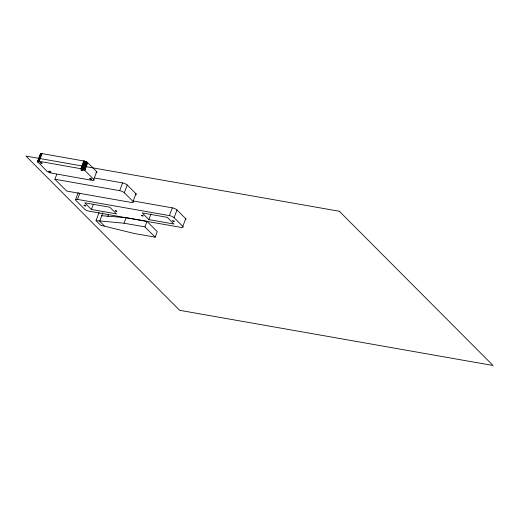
<?xml version="1.0" encoding="UTF-8"?>
<svg xmlns="http://www.w3.org/2000/svg" width="519" height="519" viewBox="0 0 519 519"><rect width="100%" height="100%" fill="white"/><g stroke="black" fill="none" stroke-linecap="round" stroke-linejoin="round"><path stroke-width="0.78" d="M37.595 161.636L40.527 153.754L41.377 153.501L84.603 161.117L87.756 162.707L96.664 171.653L93.783 179.399A3.704 1.077 20.4 0 1 92.187 180.391L49.655 172.769L47.021 171.367L37.595 161.636L39.165 161.305L81.723 168.863L84.831 170.414L93.783 179.399M37.608 161.798L40.644 153.65M37.699 161.98L40.826 153.566M37.822 162.142L41.072 153.52M38.49 161.253L41.377 153.501M38.841 161.266L41.728 153.52M39.165 161.305L42.045 153.559M94.912 178.043L122.555 182.909A3.704 1.077 20.4 0 1 127.226 185.004L135.939 193.743L133.059 201.489A3.704 1.077 20.4 0 1 131.463 202.481L66.698 191.076L54.91 179.25L56.746 174.319M80.899 168.656L83.78 160.909M81.262 168.733L84.143 160.987M81.723 168.863L84.603 161.117M82.19 169.012L85.071 161.266M82.657 169.188L85.538 161.441M83.111 169.382L85.992 161.63M83.546 169.583L86.426 161.837M83.942 169.804L86.829 162.051M84.305 170.018L87.186 162.272M84.616 170.238L87.497 162.492M84.831 170.414L87.711 162.668M75.56 199.705L78.174 192.659M133.48 201.015L172.308 207.853A3.704 1.077 20.4 0 1 176.979 209.948L185.692 218.687L182.811 226.433A3.704 1.077 20.4 0 1 181.209 227.426L89.287 211.239A3.704 1.077 20.4 0 1 84.616 209.144L75.904 200.405A3.704 1.077 20.4 0 1 77.5 199.413L79.861 193.074M91.428 209.494L84.766 202.812L109.833 207.224L116.496 213.906L91.428 209.494L93.258 204.564M101.763 215.729L126.104 217.682L147 221.36L157.244 231.643L155.187 237.177L134.298 233.498L100.667 225.246L96.054 220.614L99.071 212.498M102.892 212.706L99.706 221.263L104.319 225.888M107.783 216.579L108.62 214.315M54.91 179.25L119.675 190.655L122.555 182.909M133.059 201.489L124.346 192.75L127.226 185.004M96.054 220.614L124.047 223.215L126.104 217.682M155.187 237.177L144.944 226.894L147 221.36M148.882 219.608L142.219 212.926L167.287 217.344L173.949 224.026L148.882 219.608L150.977 213.977M77.5 199.413L169.428 215.599L172.308 207.853M182.811 226.433L174.099 217.695L176.979 209.948M40.527 153.754L40.729 154.428M124.047 223.215L144.944 226.894M185.692 218.687A3.704 1.077 20.4 0 1 185.452 219.745M169.428 215.599A3.704 1.077 20.4 0 1 174.099 217.695M119.675 190.655A3.704 1.077 20.4 0 1 124.346 192.75M135.939 193.743A3.704 1.077 20.4 0 1 135.706 194.8M96.664 171.653A3.704 1.077 20.4 0 1 96.151 172.736M84.078 205.174C85.499 207.152 87.075 205.135 84.078 205.174M115.205 210.656C116.632 212.634 118.202 210.617 115.205 210.656M141.531 215.294C142.952 217.266 144.529 215.249 141.531 215.294M172.658 220.77C174.079 222.748 175.656 220.731 172.658 220.77M339.329 211.265L25.95 156.083L179.671 310.317L493.05 365.499L339.329 211.265M81.165 170.057A1.174 0.344 20.4 0 0 83.046 170.563A1.174 0.344 20.4 0 0 81.788 169.668A1.174 0.344 20.4 0 0 81.165 170.057M89.93 178.847A1.174 0.344 20.4 0 0 91.811 179.36A1.174 0.344 20.4 0 0 90.553 178.465A1.174 0.344 20.4 0 0 89.93 178.847M40.281 162.856A1.174 0.344 20.4 0 0 42.162 163.362A1.174 0.344 20.4 0 0 40.904 162.466A1.174 0.344 20.4 0 0 40.281 162.856M49.052 171.653A1.174 0.344 20.4 0 0 50.927 172.159A1.174 0.344 20.4 0 0 49.668 171.264A1.174 0.344 20.4 0 0 49.052 171.653"/></g></svg>
